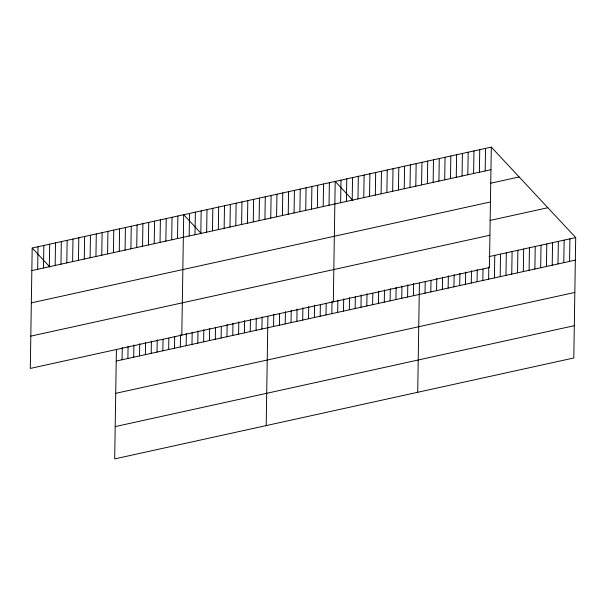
<?xml version="1.0" encoding="UTF-8"?>
<svg xmlns="http://www.w3.org/2000/svg" width="606" height="606" viewBox="0 0 606 606"><rect width="100%" height="100%" fill="white"/><g stroke="black" fill="none" stroke-linecap="round" stroke-linejoin="round"><path stroke-width="0.91" d="M32.194 248.021L30.3 368.425L489.413 267.511L491.307 147.106L32.194 248.021L49.912 267.019M37.663 269.299L38.019 246.74M43.488 268.019L43.844 245.46M49.321 266.738L49.677 244.18M55.146 265.458L55.502 242.9M60.971 264.178L61.327 241.62M66.804 262.898L67.152 240.34M72.629 261.618L72.985 239.052M78.454 260.338L78.81 237.772M84.279 259.057L84.635 236.491M90.112 257.777L90.461 235.211M95.937 256.49L96.293 233.931M101.763 255.209L102.119 232.651M107.588 253.929L107.944 231.371M113.42 252.649L113.769 230.091M116.405 349.768L114.693 458.893L573.806 357.979L575.7 237.575L491.307 147.106M119.246 251.369L119.602 228.81M122.056 359.767L122.253 347.549M125.071 250.089L125.427 227.53M127.889 358.487L128.078 346.268M130.904 248.808L131.252 226.25M133.714 357.207L133.903 344.988M136.729 247.528L137.085 224.97M139.539 355.927L139.728 343.7M142.554 246.248L142.91 223.69M145.364 354.646L145.561 342.42M148.379 244.968L148.735 222.402M151.197 353.366L151.386 341.14M154.212 243.688L154.56 221.122M157.022 352.078L157.212 339.86M160.037 242.408L160.393 219.842M162.847 350.798L163.029 339.519M165.862 241.12L166.218 218.561M168.673 349.518L168.854 338.239M171.687 239.84L172.043 217.281M174.505 348.238L174.679 336.959M177.52 238.559L177.869 216.001M180.33 346.958L180.52 334.739M181.808 335.126L183.701 214.721L201.419 233.719M186.156 345.678L186.353 333.459M189.17 235.999L189.526 213.441M191.981 344.397L192.178 332.179M195.003 234.719L195.352 212.161M197.814 343.117L198.003 330.899M200.828 233.439L201.184 210.88M203.639 341.837L203.828 329.619M206.654 232.159L207.01 209.6M209.464 340.557L209.661 328.331M212.479 230.878L212.835 208.32M215.297 339.277L215.471 327.99M218.311 229.598L218.66 207.032M221.122 337.996L221.296 326.71M224.137 228.318L224.493 205.752M226.947 336.709L227.136 324.49M229.962 227.038L230.318 204.472M232.772 335.429L232.969 323.21M235.787 225.75L236.143 203.192M238.605 334.148L238.794 321.93M241.62 224.47L241.968 201.912M244.43 332.868L244.619 320.65M247.445 223.19L247.801 200.631M250.255 331.588L250.452 319.37M253.27 221.91L253.626 199.351M256.08 330.308L256.277 318.089M259.095 220.629L259.451 198.071M261.913 329.028L262.103 316.809M264.928 219.349L265.284 196.791M266.201 425.586L267.913 316.468M270.753 218.069L271.109 195.511M273.564 326.467L273.76 314.249M276.578 216.789L276.934 194.231M279.396 325.187L279.571 313.908M282.411 215.509L282.76 192.95M285.221 323.907L285.411 311.681M288.236 214.229L288.592 191.663M291.047 322.627L291.236 310.401M294.061 212.948L294.418 190.382M296.872 321.339L297.069 309.121M299.887 211.668L300.243 189.102M302.705 320.059L302.894 307.84M305.719 210.38L306.068 187.822M308.53 318.779L308.719 306.56M311.545 209.1L311.901 186.542M314.355 317.499L314.552 305.28M317.37 207.82L317.726 185.262M320.18 316.218L320.362 304.939M323.195 206.54L323.551 183.982M326.013 314.938L326.187 303.659M329.028 205.26L329.384 182.701M331.838 313.658L332.027 301.44M333.315 301.826L335.209 181.421L352.927 200.419M337.663 312.378L337.86 300.159M340.633 202.707L340.989 180.149M343.496 311.098L343.685 298.879M346.412 201.442L346.768 178.876M349.321 309.817L349.51 297.591M352.2 200.169L352.548 177.603M355.146 308.537L355.336 296.311M357.979 198.897L358.335 176.338M360.971 307.257L361.168 295.031M363.759 197.624L364.115 175.066M366.804 305.969L366.994 293.751M369.539 196.352L369.895 173.793M372.629 304.689L372.804 293.41M375.326 195.087L375.675 172.521M378.455 303.409L378.652 291.191M381.106 193.814L381.462 171.256M384.28 302.129L384.477 289.91M386.886 192.541L387.242 169.983M390.112 300.849L390.302 288.63M392.665 191.269L393.021 168.71M395.938 299.569L396.127 287.35M398.453 190.004L398.801 167.438M401.763 298.288L401.96 286.07M404.232 188.731L404.588 166.173M407.596 297.008L407.785 284.79M410.012 187.459L410.368 164.9M413.421 295.728L413.61 283.51M415.792 186.186L416.148 163.628M417.708 392.287L419.42 283.169M421.571 184.921L421.927 162.355M425.026 293.175L425.207 281.896M427.359 183.648L427.707 161.09M430.813 291.903L430.987 280.623M433.138 182.376L433.495 159.817M436.593 290.63L436.782 278.412M438.918 181.103L439.274 158.545M442.372 289.365L442.562 277.139M444.698 179.838L445.054 157.272M448.152 288.092L448.349 275.874M450.485 178.565L450.834 156.007M453.932 286.82L454.129 274.601M456.265 177.293L456.621 154.735M459.719 285.547L459.909 273.329M462.045 176.02L462.401 153.462M465.499 284.282L465.688 272.056M467.824 174.755L468.18 152.189M471.279 283.01L471.468 270.791M473.604 173.483L473.96 150.924M477.058 281.737L477.255 269.519M479.391 172.21L479.74 149.652M482.846 280.464L483.02 269.185M485.171 170.937L485.527 148.379M488.625 279.199L488.815 266.973M494.405 277.927L494.761 255.368M500.185 276.654L500.541 254.096M505.965 275.382L506.321 252.823M511.752 274.117L512.1 251.551M517.532 272.844L517.888 250.286M523.311 271.571L523.667 249.013M529.091 270.299L529.447 247.74M534.878 269.034L535.227 246.468M540.658 267.761L541.014 245.203M546.438 266.488L546.794 243.93M552.217 265.216L552.574 242.658M558.005 263.951L558.353 241.385M563.785 262.678L564.141 240.12M569.564 261.406L569.92 238.847M31.838 270.579L490.951 169.672M490.246 183.315L519.153 176.96M31.33 302.871L490.443 201.957M490.034 220.432L547.847 207.722M30.808 336.133L489.921 235.226M488.981 256.633L575.7 237.575M116.231 361.047L575.344 260.133M115.723 393.332L574.836 292.425M115.201 426.601L574.314 325.687"/></g></svg>
